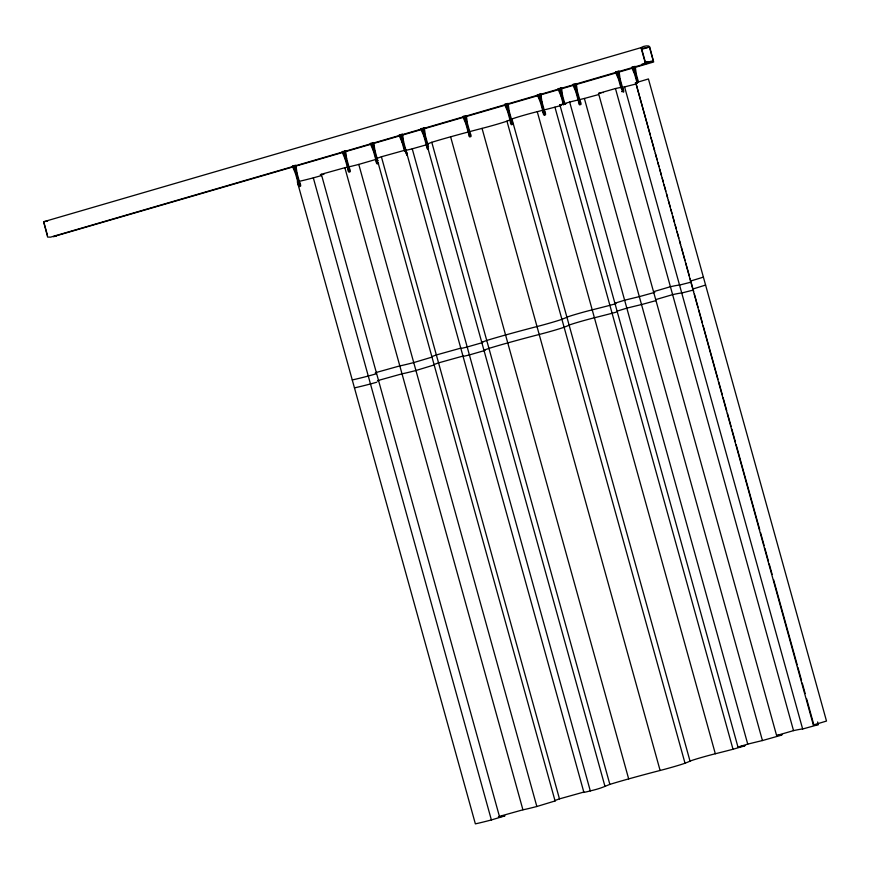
<?xml version="1.0" encoding="UTF-8"?>
<svg xmlns="http://www.w3.org/2000/svg" width="870" height="870" viewBox="0 0 870 870"><rect width="100%" height="100%" fill="white"/><g stroke="black" fill="none" stroke-linecap="round" stroke-linejoin="round"><path stroke-width="1.3" d="M56.082 235.465L56.061 236.151L53.418 236.629L653.674 61.987L649.672 46.762C649.433 44.707 640.222 46.534 641.179 48.285L645.333 63.151L648.248 62.966L647.878 61.65L644.942 62.466M641.233 47.589L43.62 221.752L47.622 237.064L50.623 237.129L648.248 62.966M378.102 162.766L555.082 800.955A37.627 1.316 -15.5 0 1 559.464 798.877L583.813 792.081A15.649 0.544 -15.5 0 0 590.306 790.917C601.387 788.274 603.508 786.893 609.859 784.381A30.776 1.077 -15.5 0 1 628.673 778.9A66.772 2.327 -15.5 0 1 660.112 770.472A18.357 0.642 -15.5 0 0 685.016 763.218A117.069 4.089 -15.5 0 0 690.03 761.13A16.454 0.576 -15.5 0 1 715.325 753.757A88.044 3.078 -15.5 0 0 733.008 749.255L743.893 746.112L745.014 745.644L737.782 747.134L747.743 744.133A102.703 3.589 -15.5 0 1 762.435 740.555L779.944 735.607A22.239 0.772 -15.5 0 0 778.074 735.291L776.605 735.52L598.527 93.427L615.46 88.533A63.771 2.229 -15.5 0 1 624.584 86.902L635.154 84.205M817.615 721.969L818.191 724.699L802.651 728.995A63.771 2.229 -15.5 0 0 793.527 730.626L776.605 735.52M428.529 144.061L427.975 143.963M432.085 357.091L413.739 362.583A30.102 1.055 -15.5 0 1 399.819 365.889L376.308 372.458A24.904 0.87 -15.5 0 0 376.503 372.958M635.274 82.9L648.433 78.952L826.5 721.056L813.341 725.004L635.807 82.889A80.453 2.806 -15.5 0 1 637.536 82.617M690.323 281.119L703.395 277.138M598.527 94.591L584.368 98.462A102.703 3.589 -15.5 0 0 569.676 102.04L559.682 105.009L560.628 104.911M321.541 175.566L313.32 177.861A33.343 1.164 -15.5 0 1 297.301 181.754L475.368 823.857A33.343 1.164 -15.5 0 0 491.387 819.953L504.948 815.864L503.034 816.169A24.904 0.87 -15.5 0 1 499.423 816.375L321.345 174.272L344.857 167.714A30.102 1.055 -15.5 0 0 358.777 164.408L376.123 159.351M499.423 816.375L522.924 809.807A30.102 1.055 -15.5 0 0 536.844 806.501L555.082 800.955M482.73 342.53L467.19 346.999A15.649 0.544 -15.5 0 1 460.643 348.478M484.927 350.458L469.398 354.927A15.649 0.544 -15.5 0 1 462.351 356.428A15.649 0.544 -15.5 0 1 462.905 356.091L438.556 362.877A37.627 1.316 -15.5 0 0 434.173 364.954L415.936 370.511A30.102 1.055 -15.5 0 1 402.016 373.817L378.504 380.386A24.904 0.87 -15.5 0 0 378.178 380.962M376.677 158.797A37.627 1.316 -15.5 0 1 381.397 156.774L405.746 149.988A15.649 0.544 -15.5 0 0 412.239 148.824L426.583 144.757M561.074 105.477L554.94 107.162A88.044 3.078 -15.5 0 1 537.258 111.665A16.454 0.576 -15.5 0 0 511.962 119.038A117.069 4.089 -15.5 0 1 506.949 121.126A18.357 0.642 -15.5 0 1 482.045 128.379A66.772 2.327 -15.5 0 0 450.606 136.807A30.776 1.077 -15.5 0 0 431.792 142.288L427.105 144.094M654.805 292.353L639.33 296.637A102.703 3.589 -15.5 0 0 624.638 300.215L614.97 303.195M655.686 300.694L641.527 304.565A102.703 3.589 -15.5 0 0 626.835 308.143L617.167 311.123M641.582 49.351L649.411 47.078L653.305 61.107L649.39 62.248M645.051 62.879L653.305 61.107M641.973 64.162L645.888 63.021M648.498 62.259L651.108 61.498M292.962 165.92L295.474 171.792L296.159 171.662L295.278 165.311L296.365 173.108L299.193 183.287L299.813 183.178L296.996 172.989L295.92 165.235M296.159 171.662L293.581 165.811M402.734 140.592L402.103 140.701L401.287 134.339M292.374 166.192L295.441 173.369L298.269 183.559L299.193 183.287M345.564 150.749L346.641 158.514L349.468 168.704L347.924 169.084L345.096 158.895L342.03 151.717M370.25 143.496L373.317 150.673L376.144 160.852L377.689 160.471L374.861 150.292L373.785 142.528M420.754 128.771L423.82 135.948L426.648 146.138L428.192 145.758A1.773 0.62 73.8 0 1 428.573 146.269M462.786 116.526L465.852 123.703L468.68 133.893L470.224 133.512L467.397 123.322L466.32 115.558M504.578 104.346L507.645 111.523L510.472 121.713L511.397 121.441L508.569 111.251L507.482 103.465M544.587 114.949A1.773 0.62 73.8 0 1 543.576 114.47A1.773 0.62 73.8 0 1 543.152 112.11L544.718 111.806L541.89 101.616L540.814 93.851M572.743 84.477L575.809 91.654L578.637 101.844L580.181 101.464L577.365 91.274L576.288 83.52M298.269 183.559L299.813 183.178M348.544 168.976L349.468 168.704M405.529 152.359L406.453 152.098L405.833 152.207M537.269 94.819L540.346 101.997L543.163 112.186L544.718 111.806M580.181 101.464L578.637 101.844M621.985 89.284L622.909 89.012L620.082 78.822L619.005 71.068M376.503 373.752L368.271 376.036A33.343 1.164 -15.5 0 1 352.263 379.929M690.106 282.38L679.535 285.077A63.771 2.229 -15.5 0 0 670.422 286.708L653.925 291.57M692.303 290.308L681.743 293.005A63.771 2.229 -15.5 0 0 672.619 294.636L656.132 299.497M616.025 303.652L609.903 305.337A88.044 3.078 -15.5 0 1 592.22 309.84A16.454 0.576 -15.5 0 0 566.925 317.213A117.069 4.089 -15.5 0 1 561.911 319.301A18.357 0.642 -15.5 0 1 536.997 326.554A66.772 2.327 -15.5 0 0 505.568 334.983A30.776 1.077 -15.5 0 0 486.754 340.464L481.806 342.236L482.426 342.225M376.721 382.245L370.479 383.964A33.343 1.164 -15.5 0 1 354.46 387.857M616.178 312.156L612.099 313.265A88.044 3.078 -15.5 0 1 594.417 317.767A16.454 0.576 -15.5 0 0 569.121 325.141A117.069 4.089 -15.5 0 1 564.108 327.229A18.357 0.642 -15.5 0 1 539.193 334.482A66.772 2.327 -15.5 0 0 507.765 342.91A30.776 1.077 -15.5 0 0 488.951 348.392L484.003 350.164L484.623 350.153M705.592 285.066L692.966 288.992M563.39 104.269L561.052 104.824M564.924 103.889L566.065 103.639M649.411 47.078L641.571 48.481L645.464 62.509L647.552 61.705M650.988 61.085L651.032 62.466M634.556 66.424L635.655 74.222L636.274 74.113L638.395 81.747M631.663 67.305L634.73 74.494L635.35 74.374L637.471 82.019M618.363 71.144L619.462 78.942L620.082 78.822M615.46 72.025L618.537 79.213L619.157 79.094L621.626 88.011M575.646 83.596L576.734 91.394L577.365 91.274M575.809 91.654L576.44 91.546L578.909 100.463M560.846 87.913L561.933 95.7L562.553 95.591L565.021 104.509M557.942 88.794L561.009 95.972L561.629 95.863L563.749 103.497M540.346 101.997L540.966 101.888L543.793 112.067M540.172 93.938L541.26 101.725L541.89 101.616M622.909 89.012L622.278 89.121L619.462 78.942M507.645 111.523L508.265 111.414L511.092 121.593L510.472 121.713M508.569 111.251L509.189 111.142L511.669 120.06M465.689 115.645L466.777 123.431L467.397 123.322M465.852 123.703L466.472 123.594L469.3 133.773L468.68 133.893M423.82 135.948L424.451 135.84L604.911 786.154M423.657 127.89L424.745 135.687L425.376 135.568L427.844 144.485M399.015 135.111L402.081 142.288L402.701 142.18L405.17 151.086M401.918 134.23L403.006 142.017L403.626 141.908L583.813 792.081M373.154 142.615L374.241 150.401L374.861 150.292M373.317 150.673L373.937 150.564L376.764 160.743L376.144 160.852M345.096 158.895L345.716 158.786L348.185 167.692M344.922 150.836L346.021 158.623L346.641 158.514M426.648 146.138L427.279 146.029M295.441 173.369L296.072 173.26L298.899 183.45M296.365 173.108L296.996 172.989M43.62 221.752L47.622 221.023M818.344 724.59A80.453 2.806 -15.5 0 0 813.874 724.982L813.341 725.004M598.527 93.427L600.006 93.188A22.239 0.772 -15.5 0 1 601.094 92.949M632.871 66.925C636.72 78.539 635.437 72.982 633.936 66.544M632.24 67.033L635.35 74.374M616.678 71.644C620.527 83.259 619.244 77.702 617.743 71.264M616.047 71.753L619.157 79.094M573.95 84.096C577.811 95.7 576.527 90.154 575.026 83.705M573.33 84.205L576.44 91.546M559.149 88.403C562.999 100.017 561.726 94.46 560.215 88.022M558.529 88.522L561.629 95.863M538.486 94.428C542.336 106.042 541.053 100.485 539.552 94.047M537.856 94.536L540.966 101.888M505.785 103.954L508.363 109.816L507.667 109.935L506.851 103.573M505.165 104.074L508.265 111.414M463.993 116.134C467.842 127.749 466.57 122.191 465.058 115.753M463.373 116.254L466.472 123.594M421.961 128.39L424.538 134.241L423.853 134.371L423.037 127.999M421.341 128.499L424.451 135.84M400.222 134.719L402.223 139.417M399.591 134.839L402.701 142.18M371.457 143.104C375.318 154.719 374.035 149.161 372.523 142.724M370.837 143.213L373.937 150.564M343.237 151.326L345.803 157.187L345.118 157.318L344.303 150.945M342.606 151.445L345.716 158.786M293.005 166.083L296.072 173.26M635.655 74.222L637.764 81.856M634.73 74.494L637.199 83.4M635.807 82.889L650.281 135.067M650.999 137.677L654.621 150.717M655.349 153.327L657.154 159.852M657.872 162.462L658.96 166.377M659.688 168.987L661.494 175.501M662.222 178.111L663.299 182.026M664.027 184.636L665.833 191.161M666.561 193.771L667.649 197.686M668.367 200.285L670.172 206.81M670.9 209.42L671.988 213.335M672.706 215.945L674.522 222.47M675.24 225.08L676.327 228.984M677.056 231.594L678.861 238.119M679.579 240.729L680.666 244.644M681.395 247.254L685.005 260.293M685.734 262.903L689.355 275.953M690.073 278.552L693.673 291.537M694.401 294.158L698.034 307.251M698.762 309.872L702.394 322.966M703.112 325.587L718.011 379.276M718.729 381.897L722.361 394.991M723.09 397.612L726.722 410.705M727.45 413.326L731.083 426.42M731.811 429.04L735.433 442.134M736.161 444.755L759.771 529.873M760.5 532.494L764.132 545.588M764.85 548.198L768.482 561.302M769.211 563.912L772.114 574.396M773.571 579.627L797.17 664.745M797.899 667.366L801.531 680.46M802.26 683.08L805.163 693.553M806.62 698.795L813.874 724.982M624.584 86.902L802.651 728.995M618.537 79.213L621.006 88.12M615.46 88.533L793.527 730.626M584.368 98.462L762.435 740.555M576.734 91.394L579.561 101.572M569.676 102.04L747.743 744.133M561.933 95.7L564.054 103.345M561.009 95.972L563.477 104.889M559.889 104.889L737.956 746.993M554.94 107.162L733.008 749.255M541.26 101.725L544.087 111.915M537.258 111.665L715.325 753.757M511.962 119.038L690.03 761.13M506.949 121.126L685.016 763.218M482.045 128.379L660.112 770.472M466.777 123.431L469.604 133.621M450.606 136.807L628.673 778.9M431.792 142.288L609.859 784.381M424.745 135.687L427.572 145.866A1.773 0.62 73.8 0 0 427.725 147.552A1.773 0.62 73.8 0 0 428.573 148.89M412.239 148.824L590.306 790.917M403.006 142.017L405.474 150.934M402.081 142.288L404.55 151.206M381.397 156.774L559.464 798.877M374.241 150.401L377.069 160.591A1.773 0.62 73.8 0 0 377.602 163.114A1.773 0.62 73.8 0 0 378.537 163.06M358.777 164.408L536.844 806.501M346.021 158.623L348.837 168.813M344.857 167.714L522.924 809.807M313.32 177.861L491.387 819.953M43.957 222.644L47.502 235.4M635.198 66.348L636.274 74.113M561.476 87.826L562.553 95.591M508.113 103.378L509.189 111.142M424.299 127.814L425.376 135.568M402.549 134.143L403.626 141.908M294.658 165.43L295.539 171.771M511.886 124.475A1.773 0.62 73.8 0 1 510.559 123.17A1.773 0.62 73.8 0 1 511.071 121.528M512.811 123.127A1.773 0.62 73.8 0 1 512.452 124.486A1.773 0.62 73.8 0 1 511.44 122.746A1.773 0.62 73.8 0 1 511.625 121.082M428.116 148.237A1.773 0.62 73.8 0 1 427.322 148.857A1.773 0.62 73.8 0 1 426.594 146.247A1.773 0.62 73.8 0 1 427.648 146.541M469.996 136.851A1.773 0.62 73.8 0 1 468.767 135.35A1.773 0.62 73.8 0 1 469.082 133.567M405.811 152.13A1.773 0.62 73.8 0 1 407.138 153.446A1.773 0.62 73.8 0 1 406.627 155.077M405.92 153.664A1.773 0.62 73.8 0 1 405.811 153.218M621.767 91.687A1.773 0.62 73.8 0 1 621.593 91.285M579.811 104.889A1.773 0.62 73.8 0 1 578.724 103.302A1.773 0.62 73.8 0 1 578.865 101.485M543.152 112.11A1.773 0.62 73.8 0 1 544.163 112.589M377.46 162.092A1.773 0.62 73.8 0 1 377.08 163.843A1.773 0.62 73.8 0 1 376.068 161.2A1.773 0.62 73.8 0 1 377.134 161.254M377.025 160.602A1.773 0.62 73.8 0 1 378.058 160.993M349.087 172.129A1.773 0.62 73.8 0 1 348.011 170.542A1.773 0.62 73.8 0 1 348.152 168.726M299.443 186.615A1.773 0.62 73.8 0 1 298.225 184.364A1.773 0.62 73.8 0 1 299.073 183.624M602.812 92.611A22.239 0.772 -15.5 0 1 603.421 92.514M323.923 174.304A24.904 0.87 -15.5 0 1 322.998 174.5M321.541 174.772A24.904 0.87 -15.5 0 1 321.345 174.272M460.165 348.435A15.649 0.544 -15.5 0 1 460.698 348.163L436.359 354.96A37.627 1.316 -15.5 0 0 431.977 357.037M469.539 134.208A1.773 0.62 73.8 0 0 470.768 136.666A1.773 0.62 73.8 0 0 470.594 134.023A1.773 0.62 73.8 0 0 469.539 134.208M622.213 89.719A1.773 0.62 73.8 0 0 623.453 92.177A1.773 0.62 73.8 0 0 623.279 89.523A1.773 0.62 73.8 0 0 622.213 89.719M579.496 102.171A1.773 0.62 73.8 0 0 580.736 104.628A1.773 0.62 73.8 0 0 580.551 101.975A1.773 0.62 73.8 0 0 579.496 102.171M544.022 112.502A1.773 0.62 73.8 0 0 545.262 114.96A1.773 0.62 73.8 0 0 545.088 112.317A1.773 0.62 73.8 0 0 544.022 112.502M348.772 169.4A1.773 0.62 73.8 0 0 350.012 171.858A1.773 0.62 73.8 0 0 349.838 169.215A1.773 0.62 73.8 0 0 348.772 169.4M299.128 183.885A1.773 0.62 73.8 0 0 300.367 186.343A1.773 0.62 73.8 0 0 300.193 183.69A1.773 0.62 73.8 0 0 299.128 183.885"/></g></svg>
